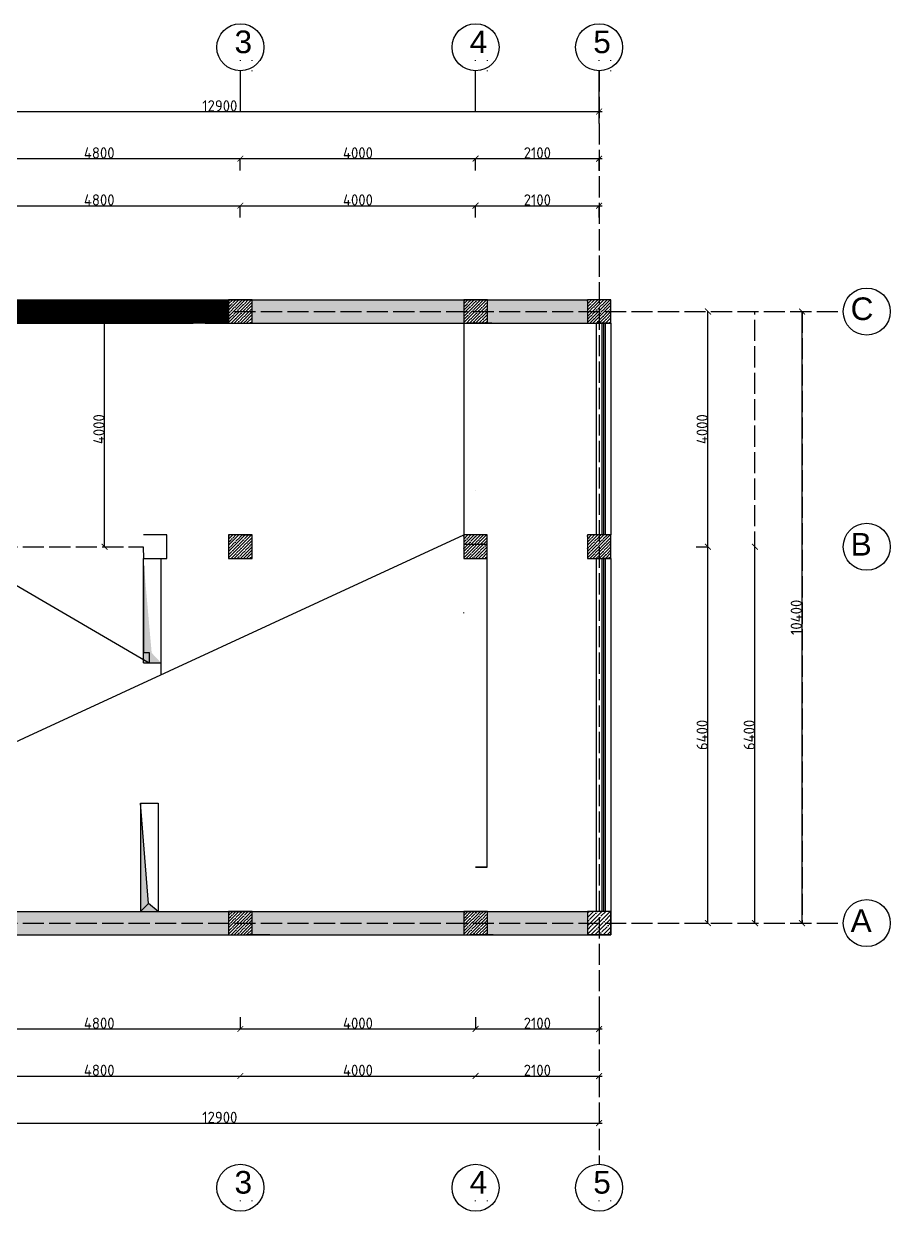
# Model space of a CAD drawing. Header units: millimetres. Extents: x -178199094 to 13669908, y -30538122 to 6091408.
# Drawn here: x 101273 to 116007, y 21651 to 41845 of the extents above; entities that cross this region are included whole.
import ezdxf

# ---------------------------------------------------------------- set-up
doc = ezdxf.new("R2010")
doc.units = ezdxf.units.MM
doc.linetypes.add('ACAD_ISO02W100', pattern=[15, 12, -3])
doc.layers.add('Plan 1', color=7, linetype='Continuous')
doc.styles.add('gost', font='GOST Common.ttf')
doc.styles.get("Standard").update_dxf_attribs({"font": 'arial.ttf'})
doc.dimstyles.new('GOST', dxfattribs={"dimtxt": 190, "dimasz": 100, "dimexe": 0.18, "dimexo": 0.06, "dimgap": 3, "dimtad": 1, "dimdec": 0, "dimzin": 0, "dimdsep": 46, "dimtxsty": 'gost', "dimblk": 'ARCHTICK', "dimcen": 0.09, "dimclrt": 256, "dimadec": 0, "dimazin": 0, "dimtfac": 1, "dimtdec": 0, "dimtofl": 0, "dimtmove": 0, "dimatfit": 3, "dimldrblk": 'ARCHTICK', "dimfxl": 200, "dimfxlon": 1, "dimtolj": 1, "dimtzin": 0, "dimarcsym": 0})

# ---------------------------------------------------------------- blocks, each defined once
blk = doc.blocks.new('_ArchTick')
at = {"color": 0, "linetype": 'ByBlock', "const_width": 0.15}
blk.add_lwpolyline([(-0.5, -0.5), (0.5, 0.5)], dxfattribs=at)
blk = doc.blocks.new('*D69')
at = {"color": 0, "lineweight": -2, "transparency": 16777216}
for p, q in [((100157, 38551), (100157, 38751)), ((100157, 38751), (104956, 38751)), ((104956, 38551), (104956, 38751))]:
    blk.add_line(p, q, dxfattribs=at)
at = {"layer": 'Defpoints', "color": 0, "transparency": 16777216}
for p in [(104956, 38751), (100157, 36951), (104956, 36951)]:
    blk.add_point(p, dxfattribs=at)
at = {"color": 0, "lineweight": -2, "transparency": 16777216, "xscale": 100, "yscale": 100, "zscale": 100, "rotation": 180}
blk.add_blockref('_ArchTick', (100157, 38751), dxfattribs=at)
at = {"color": 0, "lineweight": -2, "transparency": 16777216, "xscale": 100, "yscale": 100, "zscale": 100}
blk.add_blockref('_ArchTick', (104956, 38751), dxfattribs=at)
at = {"transparency": 16777216, "insert": (102557, 38849), "char_height": 190, "attachment_point": 5, "style": 'gost'}
blk.add_mtext('\\A1;4800', dxfattribs=at)
blk = doc.blocks.new('*D70')
at = {"color": 0, "lineweight": -2, "transparency": 16777216}
for p, q in [((104956, 38551), (104956, 38751)), ((104956, 38751), (108956, 38751)), ((108956, 38551), (108956, 38751))]:
    blk.add_line(p, q, dxfattribs=at)
at = {"layer": 'Defpoints', "color": 0, "transparency": 16777216}
for p in [(108956, 38751), (104956, 36951), (108956, 36951)]:
    blk.add_point(p, dxfattribs=at)
at = {"color": 0, "lineweight": -2, "transparency": 16777216, "xscale": 100, "yscale": 100, "zscale": 100, "rotation": 180}
blk.add_blockref('_ArchTick', (104956, 38751), dxfattribs=at)
at = {"color": 0, "lineweight": -2, "transparency": 16777216, "xscale": 100, "yscale": 100, "zscale": 100}
blk.add_blockref('_ArchTick', (108956, 38751), dxfattribs=at)
at = {"transparency": 16777216, "insert": (106956, 38849), "char_height": 190, "attachment_point": 5, "style": 'gost'}
blk.add_mtext('\\A1;4000', dxfattribs=at)
blk = doc.blocks.new('*D71')
at = {"color": 0, "lineweight": -2, "transparency": 16777216}
for p, q in [((108956, 38551), (108956, 38751)), ((108956, 38751), (111056, 38751)), ((111056, 38551), (111056, 38751))]:
    blk.add_line(p, q, dxfattribs=at)
at = {"layer": 'Defpoints', "color": 0, "transparency": 16777216}
for p in [(111056, 38751), (108956, 36951), (111056, 36951)]:
    blk.add_point(p, dxfattribs=at)
at = {"color": 0, "lineweight": -2, "transparency": 16777216, "xscale": 100, "yscale": 100, "zscale": 100, "rotation": 180}
blk.add_blockref('_ArchTick', (108956, 38751), dxfattribs=at)
at = {"color": 0, "lineweight": -2, "transparency": 16777216, "xscale": 100, "yscale": 100, "zscale": 100}
blk.add_blockref('_ArchTick', (111056, 38751), dxfattribs=at)
at = {"transparency": 16777216, "insert": (110006, 38849), "char_height": 190, "attachment_point": 5, "style": 'gost'}
blk.add_mtext('\\A1;2100', dxfattribs=at)
blk = doc.blocks.new('*D14')
at = {"color": 0, "lineweight": -2, "transparency": 16777216}
for p, q in [((100157, 39351), (100157, 39551)), ((100157, 39551), (104956, 39551)), ((104956, 39351), (104956, 39551))]:
    blk.add_line(p, q, dxfattribs=at)
at = {"layer": 'Defpoints', "color": 0, "transparency": 16777216}
for p in [(104956, 39551), (100157, 36951), (104956, 36951)]:
    blk.add_point(p, dxfattribs=at)
at = {"color": 0, "lineweight": -2, "transparency": 16777216, "xscale": 100, "yscale": 100, "zscale": 100, "rotation": 180}
blk.add_blockref('_ArchTick', (100157, 39551), dxfattribs=at)
at = {"color": 0, "lineweight": -2, "transparency": 16777216, "xscale": 100, "yscale": 100, "zscale": 100}
blk.add_blockref('_ArchTick', (104956, 39551), dxfattribs=at)
at = {"transparency": 16777216, "insert": (102557, 39649), "char_height": 190, "attachment_point": 5, "style": 'gost'}
blk.add_mtext('\\A1;4800', dxfattribs=at)
blk = doc.blocks.new('*D15')
at = {"color": 0, "lineweight": -2, "transparency": 16777216}
for p, q in [((104956, 39351), (104956, 39551)), ((104956, 39551), (108956, 39551)), ((108956, 39351), (108956, 39551))]:
    blk.add_line(p, q, dxfattribs=at)
at = {"layer": 'Defpoints', "color": 0, "transparency": 16777216}
for p in [(108956, 39551), (104956, 36951), (108956, 36951)]:
    blk.add_point(p, dxfattribs=at)
at = {"color": 0, "lineweight": -2, "transparency": 16777216, "xscale": 100, "yscale": 100, "zscale": 100, "rotation": 180}
blk.add_blockref('_ArchTick', (104956, 39551), dxfattribs=at)
at = {"color": 0, "lineweight": -2, "transparency": 16777216, "xscale": 100, "yscale": 100, "zscale": 100}
blk.add_blockref('_ArchTick', (108956, 39551), dxfattribs=at)
at = {"transparency": 16777216, "insert": (106956, 39649), "char_height": 190, "attachment_point": 5, "style": 'gost'}
blk.add_mtext('\\A1;4000', dxfattribs=at)
blk = doc.blocks.new('*D16')
at = {"color": 0, "lineweight": -2, "transparency": 16777216}
for p, q in [((108956, 39351), (108956, 39551)), ((108956, 39551), (111056, 39551)), ((111056, 39351), (111056, 39551))]:
    blk.add_line(p, q, dxfattribs=at)
at = {"layer": 'Defpoints', "color": 0, "transparency": 16777216}
for p in [(111056, 39551), (108956, 36951), (111056, 36951)]:
    blk.add_point(p, dxfattribs=at)
at = {"color": 0, "lineweight": -2, "transparency": 16777216, "xscale": 100, "yscale": 100, "zscale": 100, "rotation": 180}
blk.add_blockref('_ArchTick', (108956, 39551), dxfattribs=at)
at = {"color": 0, "lineweight": -2, "transparency": 16777216, "xscale": 100, "yscale": 100, "zscale": 100}
blk.add_blockref('_ArchTick', (111056, 39551), dxfattribs=at)
at = {"transparency": 16777216, "insert": (110006, 39649), "char_height": 190, "attachment_point": 5, "style": 'gost'}
blk.add_mtext('\\A1;2100', dxfattribs=at)
blk = doc.blocks.new('*D17')
at = {"color": 0, "lineweight": -2, "transparency": 16777216}
for p, q in [((98157, 40151), (98157, 40351)), ((98157, 40351), (111056, 40351)), ((111056, 40151), (111056, 40351))]:
    blk.add_line(p, q, dxfattribs=at)
at = {"layer": 'Defpoints', "color": 0, "transparency": 16777216}
for p in [(111056, 40351), (98157, 36951), (111056, 36951)]:
    blk.add_point(p, dxfattribs=at)
at = {"color": 0, "lineweight": -2, "transparency": 16777216, "xscale": 100, "yscale": 100, "zscale": 100, "rotation": 180}
blk.add_blockref('_ArchTick', (98157, 40351), dxfattribs=at)
at = {"color": 0, "lineweight": -2, "transparency": 16777216, "xscale": 100, "yscale": 100, "zscale": 100}
blk.add_blockref('_ArchTick', (111056, 40351), dxfattribs=at)
at = {"transparency": 16777216, "insert": (104607, 40449), "char_height": 190, "attachment_point": 5, "style": 'gost'}
blk.add_mtext('\\A1;12900', dxfattribs=at)
blk = doc.blocks.new('*D80')
at = {"color": 0, "lineweight": -2, "transparency": 16777216}
for p, q in [((100157, 24951), (100157, 24751)), ((104956, 24951), (104956, 24751)), ((100157, 24751), (104956, 24751))]:
    blk.add_line(p, q, dxfattribs=at)
at = {"layer": 'Defpoints', "color": 0, "transparency": 16777216}
for p in [(100157, 26551), (104956, 26551), (104956, 24751)]:
    blk.add_point(p, dxfattribs=at)
at = {"color": 0, "lineweight": -2, "transparency": 16777216, "xscale": 100, "yscale": 100, "zscale": 100, "rotation": 180}
blk.add_blockref('_ArchTick', (100157, 24751), dxfattribs=at)
at = {"color": 0, "lineweight": -2, "transparency": 16777216, "xscale": 100, "yscale": 100, "zscale": 100}
blk.add_blockref('_ArchTick', (104956, 24751), dxfattribs=at)
at = {"transparency": 16777216, "insert": (102557, 24849), "char_height": 190, "attachment_point": 5, "style": 'gost'}
blk.add_mtext('\\A1;4800', dxfattribs=at)
blk = doc.blocks.new('*D81')
at = {"color": 0, "lineweight": -2, "transparency": 16777216}
for p, q in [((104956, 24951), (104956, 24751)), ((108956, 24951), (108956, 24751)), ((104956, 24751), (108956, 24751))]:
    blk.add_line(p, q, dxfattribs=at)
at = {"layer": 'Defpoints', "color": 0, "transparency": 16777216}
for p in [(104956, 26551), (108956, 26552), (108956, 24751)]:
    blk.add_point(p, dxfattribs=at)
at = {"color": 0, "lineweight": -2, "transparency": 16777216, "xscale": 100, "yscale": 100, "zscale": 100, "rotation": 180}
blk.add_blockref('_ArchTick', (104956, 24751), dxfattribs=at)
at = {"color": 0, "lineweight": -2, "transparency": 16777216, "xscale": 100, "yscale": 100, "zscale": 100}
blk.add_blockref('_ArchTick', (108956, 24751), dxfattribs=at)
at = {"transparency": 16777216, "insert": (106956, 24849), "char_height": 190, "attachment_point": 5, "style": 'gost'}
blk.add_mtext('\\A1;4000', dxfattribs=at)
blk = doc.blocks.new('*D82')
at = {"color": 0, "lineweight": -2, "transparency": 16777216}
for p, q in [((108956, 24951), (108956, 24751)), ((111056, 24951), (111056, 24751)), ((108956, 24751), (111056, 24751))]:
    blk.add_line(p, q, dxfattribs=at)
at = {"layer": 'Defpoints', "color": 0, "transparency": 16777216}
for p in [(108956, 26552), (111056, 26551), (111056, 24751)]:
    blk.add_point(p, dxfattribs=at)
at = {"color": 0, "lineweight": -2, "transparency": 16777216, "xscale": 100, "yscale": 100, "zscale": 100, "rotation": 180}
blk.add_blockref('_ArchTick', (108956, 24751), dxfattribs=at)
at = {"color": 0, "lineweight": -2, "transparency": 16777216, "xscale": 100, "yscale": 100, "zscale": 100}
blk.add_blockref('_ArchTick', (111056, 24751), dxfattribs=at)
at = {"transparency": 16777216, "insert": (110006, 24849), "char_height": 190, "attachment_point": 5, "style": 'gost'}
blk.add_mtext('\\A1;2100', dxfattribs=at)
blk = doc.blocks.new('*D29')
at = {"color": 0, "lineweight": -2, "transparency": 16777216}
for p, q in [((100157, 24151), (100157, 23951)), ((100157, 23951), (104956, 23951)), ((104956, 23951), (104956, 23951))]:
    blk.add_line(p, q, dxfattribs=at)
at = {"layer": 'Defpoints', "color": 0, "transparency": 16777216}
for p in [(100157, 26551), (104956, 23951), (104956, 23951)]:
    blk.add_point(p, dxfattribs=at)
at = {"color": 0, "lineweight": -2, "transparency": 16777216, "xscale": 100, "yscale": 100, "zscale": 100, "rotation": 180}
blk.add_blockref('_ArchTick', (100157, 23951), dxfattribs=at)
at = {"color": 0, "lineweight": -2, "transparency": 16777216, "xscale": 100, "yscale": 100, "zscale": 100}
blk.add_blockref('_ArchTick', (104956, 23951), dxfattribs=at)
at = {"transparency": 16777216, "insert": (102557, 24049), "char_height": 190, "attachment_point": 5, "style": 'gost'}
blk.add_mtext('\\A1;4800', dxfattribs=at)
blk = doc.blocks.new('*D30')
at = {"color": 0, "lineweight": -2, "transparency": 16777216}
for p, q in [((104956, 23951), (104956, 23951)), ((104956, 23951), (108956, 23951)), ((108956, 23951), (108956, 23951))]:
    blk.add_line(p, q, dxfattribs=at)
at = {"layer": 'Defpoints', "color": 0, "transparency": 16777216}
for p in [(104956, 23951), (108956, 23951), (108956, 23951)]:
    blk.add_point(p, dxfattribs=at)
at = {"color": 0, "lineweight": -2, "transparency": 16777216, "xscale": 100, "yscale": 100, "zscale": 100, "rotation": 180}
blk.add_blockref('_ArchTick', (104956, 23951), dxfattribs=at)
at = {"color": 0, "lineweight": -2, "transparency": 16777216, "xscale": 100, "yscale": 100, "zscale": 100}
blk.add_blockref('_ArchTick', (108956, 23951), dxfattribs=at)
at = {"transparency": 16777216, "insert": (106956, 24049), "char_height": 190, "attachment_point": 5, "style": 'gost'}
blk.add_mtext('\\A1;4000', dxfattribs=at)
blk = doc.blocks.new('*D31')
at = {"color": 0, "lineweight": -2, "transparency": 16777216}
for p, q in [((108956, 23951), (108956, 23951)), ((108956, 23951), (111056, 23951)), ((111056, 23951), (111056, 23951))]:
    blk.add_line(p, q, dxfattribs=at)
at = {"layer": 'Defpoints', "color": 0, "transparency": 16777216}
for p in [(108956, 23951), (111056, 23951), (111056, 23951)]:
    blk.add_point(p, dxfattribs=at)
at = {"color": 0, "lineweight": -2, "transparency": 16777216, "xscale": 100, "yscale": 100, "zscale": 100, "rotation": 180}
blk.add_blockref('_ArchTick', (108956, 23951), dxfattribs=at)
at = {"color": 0, "lineweight": -2, "transparency": 16777216, "xscale": 100, "yscale": 100, "zscale": 100}
blk.add_blockref('_ArchTick', (111056, 23951), dxfattribs=at)
at = {"transparency": 16777216, "insert": (110006, 24049), "char_height": 190, "attachment_point": 5, "style": 'gost'}
blk.add_mtext('\\A1;2100', dxfattribs=at)
blk = doc.blocks.new('*D83')
at = {"color": 0, "lineweight": -2, "transparency": 16777216}
for p, q in [((98157, 23351), (98157, 23151)), ((111056, 23351), (111056, 23151)), ((98157, 23151), (111056, 23151))]:
    blk.add_line(p, q, dxfattribs=at)
at = {"layer": 'Defpoints', "color": 0, "transparency": 16777216}
for p in [(98157, 26551), (111056, 26551), (111056, 23151)]:
    blk.add_point(p, dxfattribs=at)
at = {"color": 0, "lineweight": -2, "transparency": 16777216, "xscale": 100, "yscale": 100, "zscale": 100, "rotation": 180}
blk.add_blockref('_ArchTick', (98157, 23151), dxfattribs=at)
at = {"color": 0, "lineweight": -2, "transparency": 16777216, "xscale": 100, "yscale": 100, "zscale": 100}
blk.add_blockref('_ArchTick', (111056, 23151), dxfattribs=at)
at = {"transparency": 16777216, "insert": (104607, 23249), "char_height": 190, "attachment_point": 5, "style": 'gost'}
blk.add_mtext('\\A1;12900', dxfattribs=at)
blk = doc.blocks.new('*D84')
at = {"color": 0, "lineweight": -2, "transparency": 16777216}
for p, q in [((112707, 32951), (112907, 32951)), ((112907, 26551), (112907, 32951)), ((112707, 26551), (112907, 26551))]:
    blk.add_line(p, q, dxfattribs=at)
at = {"layer": 'Defpoints', "color": 0, "transparency": 16777216}
for p in [(101490, 32951), (112907, 32951), (111056, 26551)]:
    blk.add_point(p, dxfattribs=at)
at = {"color": 0, "lineweight": -2, "transparency": 16777216, "xscale": 100, "yscale": 100, "zscale": 100}
for p, rotation in [((112907, 32951), 90), ((112907, 26551), 270)]:
    blk.add_blockref('_ArchTick', p, dxfattribs=dict(at, rotation=rotation))
at = {"transparency": 16777216, "insert": (112809, 29751), "char_height": 190, "attachment_point": 5, "rotation": 90, "style": 'gost'}
blk.add_mtext('\\A1;6400', dxfattribs=at)
blk = doc.blocks.new('*D85')
at = {"color": 0, "lineweight": -2, "transparency": 16777216}
for p, q in [((112907, 36951), (112907, 36951)), ((112907, 32951), (112907, 36951)), ((112707, 32951), (112907, 32951))]:
    blk.add_line(p, q, dxfattribs=at)
at = {"layer": 'Defpoints', "color": 0, "transparency": 16777216}
for p in [(112907, 36951), (112907, 36951), (101490, 32951)]:
    blk.add_point(p, dxfattribs=at)
at = {"color": 0, "lineweight": -2, "transparency": 16777216, "xscale": 100, "yscale": 100, "zscale": 100}
for p, rotation in [((112907, 36951), 90), ((112907, 32951), 270)]:
    blk.add_blockref('_ArchTick', p, dxfattribs=dict(at, rotation=rotation))
at = {"transparency": 16777216, "insert": (112809, 34951), "char_height": 190, "attachment_point": 5, "rotation": 90, "style": 'gost'}
blk.add_mtext('\\A1;4000', dxfattribs=at)
blk = doc.blocks.new('*D86')
at = {"color": 0, "lineweight": -2, "transparency": 16777216}
for p, q in [((113707, 32951), (113707, 32951)), ((113707, 26551), (113707, 32951)), ((113707, 26551), (113707, 26551))]:
    blk.add_line(p, q, dxfattribs=at)
at = {"layer": 'Defpoints', "color": 0, "transparency": 16777216}
for p in [(113707, 32951), (113707, 32951), (113707, 26551)]:
    blk.add_point(p, dxfattribs=at)
at = {"color": 0, "lineweight": -2, "transparency": 16777216, "xscale": 100, "yscale": 100, "zscale": 100}
for p, rotation in [((113707, 32951), 90), ((113707, 26551), 270)]:
    blk.add_blockref('_ArchTick', p, dxfattribs=dict(at, rotation=rotation))
at = {"transparency": 16777216, "insert": (113609, 29751), "char_height": 190, "attachment_point": 5, "rotation": 90, "style": 'gost'}
blk.add_mtext('\\A1;6400', dxfattribs=at)
blk = doc.blocks.new('*D87')
at = {"color": 0, "lineweight": -2, "transparency": 16777216}
for p, q in [((102849, 36951), (102649, 36951)), ((102649, 32951), (102649, 36951)), ((102649, 32951), (102649, 32951))]:
    blk.add_line(p, q, dxfattribs=at)
at = {"layer": 'Defpoints', "color": 0, "transparency": 16777216}
for p in [(102649, 36951), (113707, 36951), (102649, 32951)]:
    blk.add_point(p, dxfattribs=at)
at = {"color": 0, "lineweight": -2, "transparency": 16777216, "xscale": 100, "yscale": 100, "zscale": 100}
for p, rotation in [((102649, 36951), 90), ((102649, 32951), 270)]:
    blk.add_blockref('_ArchTick', p, dxfattribs=dict(at, rotation=rotation))
at = {"transparency": 16777216, "insert": (102551, 34951), "char_height": 190, "attachment_point": 5, "rotation": 90, "style": 'gost'}
blk.add_mtext('\\A1;4000', dxfattribs=at)
blk = doc.blocks.new('*D32')
at = {"color": 0, "lineweight": -2, "transparency": 16777216}
for p, q in [((114307, 36951), (114507, 36951)), ((114507, 26551), (114507, 36951)), ((114307, 26551), (114507, 26551))]:
    blk.add_line(p, q, dxfattribs=at)
at = {"layer": 'Defpoints', "color": 0, "transparency": 16777216}
for p in [(111056, 36951), (114507, 36951), (111056, 26551)]:
    blk.add_point(p, dxfattribs=at)
at = {"color": 0, "lineweight": -2, "transparency": 16777216, "xscale": 100, "yscale": 100, "zscale": 100}
for p, rotation in [((114507, 36951), 90), ((114507, 26551), 270)]:
    blk.add_blockref('_ArchTick', p, dxfattribs=dict(at, rotation=rotation))
at = {"transparency": 16777216, "insert": (114409, 31751), "char_height": 190, "attachment_point": 5, "rotation": 90, "style": 'gost'}
blk.add_mtext('\\A1;10400', dxfattribs=at)

msp = doc.modelspace()

# ---------------------------------------------------------------- hatches: boundary and pattern name
at = {"true_color": 0x636466, "transparency": 33554687}
h = msp.add_hatch(color=251, dxfattribs=at)
h.dxf.hatch_style = 1
h.paths.add_polyline_path([(98556.70707, 36751.21649), (98696.70707, 36751.21649), (98696.70707, 36951.21649), (98356.70707, 36951.21649), (98356.70707, 36751.21649), (98156.70707, 36751.21649), (98156.70707, 36351.21649), (98556.70707, 36351.21649)])
h.paths.add_polyline_path([(98156.70707, 36751.21649), (97956.70707, 36751.21649), (97956.70707, 36351.21649), (98156.70707, 36351.21649)])
h.paths.add_polyline_path([(98696.70707, 37151.21649), (98356.70707, 37151.21649), (98356.70707, 36951.21649), (98696.70707, 36951.21649)])
h.paths.add_polyline_path([(99956.70707, 37151.21649), (99656.70707, 37151.21649), (99656.70707, 36951.21649), (99956.70707, 36951.21649)])
h.paths.add_polyline_path([(99956.70707, 36951.21649), (99656.70707, 36951.21649), (99656.70707, 36751.21649), (99956.70707, 36751.21649)])
h.paths.add_polyline_path([(108756.4967, 37151.21649), (105156.4967, 37151.21649), (105156.4967, 36951.21649), (108756.4967, 36951.21649)])
h.paths.add_polyline_path([(108756.4967, 36951.21649), (105156.4967, 36951.21649), (105156.4967, 36751.21649), (108756.4967, 36751.21649)])
h.paths.add_polyline_path([(110856.4967, 37151.21649), (109156.4967, 37151.21649), (109156.4967, 36951.21649), (110856.4967, 36951.21649)])
h.paths.add_polyline_path([(110856.4967, 36951.21649), (109156.4967, 36951.21649), (109156.4967, 36751.21649), (110856.4967, 36751.21649)])
h.paths.add_polyline_path([(99956.70707, 26551.21649), (98356.70707, 26551.21649), (98356.70707, 26351.21649), (99956.70707, 26351.21649)])
h.paths.add_polyline_path([(99956.70707, 26751.21649), (98356.70707, 26751.21649), (98356.70707, 26551.21649), (99956.70707, 26551.21649)])
h.paths.add_polyline_path([(104756.4967, 26751.21649), (100356.70707, 26751.21649), (100356.70707, 26551.21649), (104756.4967, 26551.21649)])
h.paths.add_polyline_path([(104756.4967, 26551.21649), (100356.70707, 26551.21649), (100356.70707, 26351.21649), (104756.4967, 26351.21649)])
h.paths.add_polyline_path([(108756.4967, 26751.21649), (105156.4967, 26751.21649), (105156.4967, 26551.21649), (108756.4967, 26551.21649)])
h.paths.add_polyline_path([(108756.4967, 26551.21649), (105156.4967, 26551.21649), (105156.4967, 26351.21649), (108756.4967, 26351.21649)])
h.paths.add_polyline_path([(110856.4967, 26751.21649), (109156.4967, 26751.21649), (109156.4967, 26551.21649), (110856.4967, 26551.21649)])
h.paths.add_polyline_path([(110856.4967, 26551.21649), (109156.4967, 26551.21649), (109156.4967, 26351.21649), (110856.4967, 26351.21649)])
h = msp.add_hatch(dxfattribs=at)
h.set_pattern_fill('ANSI31', color=251, scale=10)
h.set_pattern_definition([(45, (100653.4253, 37069.5661), (-0.88388348, 0.88388348), [])])
h.paths.add_polyline_path([(104756.4967, 37151.21649), (100356.70707, 37151.21649), (100356.70707, 36951.21649), (104756.4967, 36951.21649)])
h.paths.add_polyline_path([(104756.4967, 36951.21649), (100356.70707, 36951.21649), (100356.70707, 36751.21649), (104156.70707, 36751.21649), (104356.70707, 36751.21649), (104756.4967, 36751.21649)])
at = {"transparency": 33554687}
h = msp.add_hatch(dxfattribs=at)
h.set_pattern_fill('ANSI35', color=1, scale=300)
h.set_pattern_definition([(45, (46635.314, 13750.18), (-53.03301, 53.03301), []), (45, (46688.35, 13750.18), (-53.03301, 53.03301), [93.75, -18.75, 0, -18.75])])
h.paths.add_polyline_path([(105156.4967, 37151.21649), (104756.4967, 37151.21649), (104756.4967, 36751.21649), (105156.4967, 36751.21649)])
h = msp.add_hatch(dxfattribs=at)
h.set_pattern_fill('ANSI35', color=1, scale=300)
h.set_pattern_definition([(45, (50635.314, 13750.18), (-53.03301, 53.03301), []), (45, (50688.35, 13750.18), (-53.03301, 53.03301), [93.75, -18.75, 0, -18.75])])
h.paths.add_polyline_path([(109156.4967, 37151.21649), (108756.4967, 37151.21649), (108756.4967, 36751.21649), (109156.4967, 36751.21649)])
h = msp.add_hatch(dxfattribs=at)
h.set_pattern_fill('ANSI35', color=1, scale=300)
h.set_pattern_definition([(45, (52735.314, 13750.18), (-53.03301, 53.03301), []), (45, (52788.35, 13750.18), (-53.03301, 53.03301), [93.75, -18.75, 0, -18.75])])
h.paths.add_polyline_path([(111256.4967, 37151.21649), (110856.4967, 37151.21649), (110856.4967, 36751.21649), (111256.4967, 36751.21649)])
h = msp.add_hatch(dxfattribs=at)
h.set_pattern_fill('ANSI35', color=1, scale=300)
h.set_pattern_definition([(45, (46635.525, 9750.18), (-53.03301, 53.03301), []), (45, (46688.56, 9750.18), (-53.03301, 53.03301), [93.75, -18.75, 0, -18.75])])
h.paths.add_polyline_path([(105156.70729, 33151.21649), (104756.70729, 33151.21649), (104756.70729, 32751.21649), (105156.70729, 32751.21649)])
h = msp.add_hatch(dxfattribs=at)
h.set_pattern_fill('ANSI35', color=1, scale=300)
h.set_pattern_definition([(45, (50634.044, 9750.52), (-53.03301, 53.03301), []), (45, (50687.08, 9750.52), (-53.03301, 53.03301), [93.75, -18.75, 0, -18.75])])
h.paths.add_polyline_path([(109155.22655, 33151.552), (108755.22655, 33151.552), (108755.22655, 32751.552), (109155.22655, 32751.552)])
h = msp.add_hatch(dxfattribs=at)
h.set_pattern_fill('ANSI35', color=1, scale=300)
h.set_pattern_definition([(45, (52735.314, 9750.18), (-53.03301, 53.03301), []), (45, (52788.35, 9750.18), (-53.03301, 53.03301), [93.75, -18.75, 0, -18.75])])
h.paths.add_polyline_path([(111256.4967, 33151.21649), (110856.4967, 33151.21649), (110856.4967, 32751.21649), (111256.4967, 32751.21649)])
at = {"true_color": 0x000000, "transparency": 33554687}
h = msp.add_hatch(color=18, dxfattribs=at)
h.dxf.hatch_style = 1
h.paths.add_polyline_path([(103448.54651, 31145.94254), (103306.70707, 30978.65028), (103606.70707, 30978.65028)])
h.paths.add_polyline_path([(103306.70707, 32749.58654), (103306.70707, 31178.65028), (103306.70707, 30978.65028), (103448.54651, 31145.94254)])
at = {"transparency": 33554687}
h = msp.add_hatch(color=7, dxfattribs=at)
h.dxf.hatch_style = 1
h.paths.add_polyline_path([(103256.70707, 28591.21649), (103256.70707, 26751.21649), (103394.64385, 26885.76527)])
h.paths.add_polyline_path([(103394.64385, 26885.76527), (103256.70707, 26751.21649), (103556.70707, 26751.21649)])
h = msp.add_hatch(dxfattribs=at)
h.set_pattern_fill('ANSI35', color=1, scale=300)
h.set_pattern_definition([(45, (46635.314, 3350.18), (-53.03301, 53.03301), []), (45, (46688.35, 3350.18), (-53.03301, 53.03301), [93.75, -18.75, 0, -18.75])])
h.paths.add_polyline_path([(105156.4967, 26751.21649), (104756.4967, 26751.21649), (104756.4967, 26351.21649), (105156.4967, 26351.21649)])
h = msp.add_hatch(dxfattribs=at)
h.set_pattern_fill('ANSI35', color=1, scale=300)
h.set_pattern_definition([(45, (50635.314, 3350.52), (-53.03301, 53.03301), []), (45, (50688.35, 3350.52), (-53.03301, 53.03301), [93.75, -18.75, 0, -18.75])])
h.paths.add_polyline_path([(109156.4967, 26751.552), (108756.4967, 26751.552), (108756.4967, 26351.552), (109156.4967, 26351.552)])
at = {"lineweight": 30, "transparency": 33554687}
h = msp.add_hatch(dxfattribs=at)
h.set_pattern_fill('ANSI35', color=1, scale=400)
h.set_pattern_definition([(45, (45432.58, 13550.18), (-70.71068, 70.71068), []), (45, (45503.29, 13550.18), (-70.71068, 70.71068), [125, -25, 0, -25])])
h.paths.add_polyline_path([(110856.4967, 26751.21649), (110856.4967, 26351.21649), (111256.4967, 26351.21649), (111256.4967, 26751.21649)])

# ---------------------------------------------------------------- linework, layer by layer
at = {"color": 18, "true_color": 0x000000}
for p, q in [((104356.70707, 36751.21649), (110906.70707, 36751.21649)), ((108955.22636, 36751.21649), (108955.22636, 36751.31384)), ((109155.22633, 27501.21649), (109153.95598, 32991.41643)), ((103606.70707, 32751.21649), (103606.70707, 30776.50664)), ((103256.70707, 28591.21649), (103256.70707, 26751.21649)), ((103256.70707, 28591.21649), (103556.70707, 28591.21649)), ((108955.22634, 27501.17021), (108955.22633, 27501.19337)), ((98356.70707, 26751.21649), (110906.70707, 26751.21649))]:
    msp.add_line(p, q, dxfattribs=at)
for p, q in [((109155.22633, 36751.21649), (108955.22633, 36751.21649)), ((108956.4967, 33901.21649), (108955.22655, 33901.21649)), ((104956.70707, 33151.21649), (105156.70729, 33151.21649)), ((109155.22655, 33151.21649), (108955.22655, 33151.21649)), ((109155.22633, 32991.41643), (108955.22633, 32991.41643)), ((103306.70707, 31151.21649), (103406.70707, 31151.21649)), ((103406.70707, 31151.21649), (103406.70707, 30977.56647)), ((108955.22633, 27501.21649), (108955.22633, 27500.54563)), ((109155.22633, 27501.21649), (108955.22633, 27501.21649))]:
    msp.add_line(p, q)
for points in [[(104956.4967, 40351.39649), (104956.4967, 41051.39649)], [(108956.4967, 40351.39649), (108956.4967, 41051.39649)], [(111056.4967, 40351.39649), (111056.4967, 41051.39649)], [(100356.22716, 37151.21649), (110856.4967, 37151.21649)], [(100156.70707, 36751.21649), (104156.70707, 36751.21649)], [(104356.70707, 36751.21649), (104156.70707, 36751.21649)], [(104356.70707, 36751.21649), (108956.70707, 36751.21649)], [(104356.70707, 36751.21649), (108956.70707, 36751.21649)], [(108757.76706, 36751.21649), (108757.76706, 33151.21649)], [(108905.22633, 36751.21649), (109155.22633, 36751.21649)], [(111006.4967, 36751.21649), (111006.4967, 33151.21649)], [(111206.4967, 36751.21649), (111006.4967, 36751.21649)], [(111256.4967, 36751.21649), (111256.4967, 33151.21649)], [(108955.22655, 33900.54563), (108955.22655, 33901.21649)], [(98206.70707, 29323.5883), (100456.68924, 29323.5883), (108755.22655, 33151.21649)], [(103306.70707, 32751.21649), (103706.70707, 32751.21649), (103706.70707, 33151.21649), (103306.70707, 33151.21649)], [(103304.80461, 32951.21649), (103306.70707, 32751.21649)], [(100362.97544, 32751.21649), (103406.70707, 30977.56647)], [(103306.70707, 31151.21649), (103306.70707, 32751.21649)], [(103306.70707, 30977.56647), (103306.70707, 32751.21649)], [(111006.4967, 32751.21649), (111006.4967, 26751.21649)], [(111256.4967, 32751.21649), (111106.4967, 32751.21649)], [(111256.4967, 32751.21649), (111256.4967, 26751.21649)], [(103306.70707, 32625.38867), (103306.70707, 31151.21649)], [(103306.70707, 30977.56647), (103606.70707, 30977.56647)], [(103256.70707, 26751.21649), (103394.64385, 26885.76527), (103256.70707, 28591.21649)], [(103556.70707, 26751.21649), (103394.64385, 26885.76527), (103256.70707, 28591.21649)], [(103556.70707, 28591.21649), (103556.70707, 26751.21649)], [(98356.70707, 26351.21649), (111256.4967, 26351.21649)], [(108905.22633, 26351.2107), (109155.22633, 26351.2107)]]:
    msp.add_lwpolyline(points, dxfattribs=at)
for points in [[(104756.4967, 36751.21649), (105156.4967, 36751.21649), (105156.4967, 37151.21649), (104756.4967, 37151.21649)], [(108756.4967, 36751.21649), (109156.4967, 36751.21649), (109156.4967, 37151.21649), (108756.4967, 37151.21649)], [(110856.4967, 36751.21649), (111256.4967, 36751.21649), (111256.4967, 37151.21649), (110856.4967, 37151.21649)], [(104756.70729, 32751.21649), (105156.70729, 32751.21649), (105156.70729, 33151.21649), (104756.70729, 33151.21649)], [(108755.22655, 32751.552), (109155.22655, 32751.552), (109155.22655, 33151.552), (108755.22655, 33151.552)], [(110856.4967, 32751.21649), (111256.4967, 32751.21649), (111256.4967, 33151.21649), (110856.4967, 33151.21649)], [(104756.4967, 26351.21649), (105156.4967, 26351.21649), (105156.4967, 26751.21649), (104756.4967, 26751.21649)], [(108756.4967, 26351.552), (109156.4967, 26351.552), (109156.4967, 26751.552), (108756.4967, 26751.552)]]:
    msp.add_lwpolyline(points, close=True)
at = {"color": 152, "true_color": 0x2776bb}
for points in [[(109230.22633, 36751.21649), (108830.22633, 36751.21649)], [(111101.4967, 36751.21649), (111101.4967, 33151.21649)], [(111129.98677, 36751.21649), (111129.98677, 33151.21649)], [(111161.4967, 36751.21649), (111161.4967, 33151.21649)], [(109155.22633, 32991.41643), (108755.22633, 32991.41643)], [(111101.4967, 32751.21649), (111101.4967, 26751.21649)], [(111131.4967, 32751.21649), (111131.4967, 26751.21649)], [(111161.4967, 32751.21649), (111161.4967, 26751.21649)], [(108956.49669, 27501.21649), (109153.95597, 27501.21649)], [(111256.4967, 26751.21649), (111256.4967, 26351.21649)], [(105456.4967, 26351.21649), (105056.4967, 26351.21649)], [(109255.22648, 26351.2107), (108855.22648, 26351.2107)], [(111256.4967, 26351.21649), (110856.4967, 26351.21649)]]:
    msp.add_lwpolyline(points, dxfattribs=at)
msp.add_lwpolyline([(108956.4967, 33901.21649), (108955.22655, 33901.21649)], close=True, dxfattribs=at)
at = {"color": 18, "lineweight": 30, "true_color": 0x000000}
msp.add_lwpolyline([(110856.4967, 26351.21649), (111256.4967, 26351.21649), (111256.4967, 26751.21649), (110856.4967, 26751.21649)], close=True, dxfattribs=at)
at = {"color": 18, "true_color": 0x000000}
for centre in [(104956.4967, 41445.13959), (108956.4967, 41445.13959), (111056.4967, 41445.13959), (115606.70707, 36951.21649), (115606.70707, 32951.21649), (115606.70707, 26551.21649), (104956.4967, 22051.39649), (108956.4967, 22051.39649), (111056.4967, 22051.39649)]:
    msp.add_circle(centre, 400, dxfattribs=at)
at = {"layer": 'Plan 1', "color": 251, "linetype": 'ACAD_ISO02W100', "ltscale": 30, "true_color": 0x636466}
for p, q in [((104956.4967, 41215.16025), (104956.4967, 41227.67405)), ((105156.4967, 41215.16025), (105156.4967, 41227.67405)), ((108956.4967, 41215.16025), (108956.4967, 41227.67405)), ((109156.4967, 41215.16025), (109156.4967, 41227.67405)), ((111056.4967, 41215.16025), (111056.4967, 41227.67405)), ((111256.4967, 41215.16025), (111256.4967, 41227.67405)), ((104956.4967, 41038.88269), (104956.4967, 41051.39649)), ((105156.4967, 41038.88269), (105156.4967, 41051.39649)), ((108956.4967, 41038.88269), (108956.4967, 41051.39649)), ((109156.4967, 41038.88269), (109156.4967, 41051.39649)), ((111056.4967, 41038.88269), (111056.4967, 41051.39649)), ((111256.4967, 41038.88269), (111256.4967, 41051.39649)), ((98156.70707, 40351.21649), (111106.70707, 40351.21649)), ((98156.70707, 39551.21649), (111106.70707, 39551.21649)), ((98156.70707, 38751.21649), (111106.70707, 38751.21649)), ((112906.70707, 26551.21649), (112906.70707, 36951.21649)), ((113706.70707, 26551.21649), (113706.70707, 36951.21649)), ((108755.32366, 31821.23715), (108755.32366, 31833.75096)), ((98156.70707, 24751.21649), (111106.70707, 24751.21649)), ((98156.70707, 23951.21649), (111106.70707, 23951.21649)), ((98156.70707, 23151.21649), (111106.70707, 23151.21649)), ((104956.4967, 21821.41715), (104956.4967, 21833.93096)), ((105156.4967, 21821.41715), (105156.4967, 21833.93096)), ((108956.4967, 21821.41715), (108956.4967, 21833.93096)), ((109156.4967, 21821.41715), (109156.4967, 21833.93096)), ((111056.4967, 21821.41715), (111056.4967, 21833.93096)), ((111256.4967, 21821.41715), (111256.4967, 21833.93096))]:
    msp.add_line(p, q, dxfattribs=at)
for points in [[(111056.4967, 41051.39649), (111056.4967, 22451.39649)], [(94056.70707, 36951.21649), (115206.70707, 36951.21649)], [(114506.88707, 36951.20264), (114506.70707, 26551.20264)], [(94056.70707, 32951.21649), (103304.80461, 32951.21649)], [(94056.70707, 26551.21649), (115206.70707, 26551.21649)]]:
    msp.add_lwpolyline(points, dxfattribs=at)

# ---------------------------------------------------------------- texts
at = {"layer": 'Plan 1', "char_height": 384.87481, "attachment_point": 1}
for s, insert in [('3', (104857.00377, 41729.90187)), ('4', (108857.00377, 41729.90187)), ('5', (110957.00377, 41729.90187)), ('3', (104857.00377, 22336.15877)), ('4', (108857.00377, 22336.15877)), ('5', (110957.00377, 22336.15877))]:
    msp.add_mtext_dynamic_manual_height_columns(s, width=384.8748082, gutter_width=0.54982, heights=[0], dxfattribs=dict(at, insert=insert))
at = {"layer": 'Plan 1', "char_height": 384.8748082, "attachment_point": 7, "style": 'gost'}
for s, insert in [('{\\fArial|b0|i0|c0|p34;C}', (115332.74686, 36800.77857)), ('{\\fArial|b0|i0|c0|p34;B}', (115332.74686, 32800.77857)), ('{\\fArial|b0|i0|c238|p34;A}', (115332.74686, 26400.77857))]:
    msp.add_mtext_dynamic_manual_height_columns(s, width=384.8748082, gutter_width=0.54982, heights=[0], dxfattribs=dict(at, insert=insert))

# ---------------------------------------------------------------- dimensions: what is measured, and where the dimension line sits
at = {"color": 18, "true_color": 0x000000}
for base, p1, p2, picture, middle in [((111056.4967, 40351.21649), (98156.70707, 36951.21649), (111056.4967, 36951.21649), '*D17', (104606.60188, 40449.21649)), ((111056.4967, 23151.21649), (98156.70707, 26551.21649), (111056.4967, 26551.21649), '*D83', (104606.60188, 23249.21649))]:
    dim = msp.add_linear_dim(base=base, p1=p1, p2=p2, dimstyle='GOST', dxfattribs=at)
    dim.commit()
    dim.dimension.update_dxf_attribs({"geometry": picture, "text_midpoint": middle})
for base, p1, p2, picture, middle in [((104956.4967, 39551.21649), (100156.70707, 36951.21649), (104956.4967, 36951.21649), '*D14', (102556.60188, 39649.21649)), ((108956.4967, 39551.21649), (104956.4967, 36951.21649), (108956.4967, 36951.21649), '*D15', (106956.4967, 39649.21649)), ((111056.4967, 39551.21649), (108956.4967, 36951.21649), (111056.4967, 36951.21649), '*D16', (110006.4967, 39649.21649)), ((104956.4967, 38751.21649), (100156.70707, 36951.21649), (104956.4967, 36951.21649), '*D69', (102556.60188, 38849.21649)), ((108956.4967, 38751.21649), (104956.4967, 36951.21649), (108956.4967, 36951.21649), '*D70', (106956.4967, 38849.21649)), ((111056.4967, 38751.21649), (108956.4967, 36951.21649), (111056.4967, 36951.21649), '*D71', (110006.4967, 38849.21649)), ((104956.4967, 24751.21649), (100156.70707, 26551.21649), (104956.4967, 26551.21649), '*D80', (102556.60188, 24849.21649)), ((104956.4967, 23951.21649), (100156.70707, 26551.21649), (104956.4967, 23951.21649), '*D29', (102556.60188, 24049.21649)), ((108956.4967, 24751.21649), (104956.4967, 26551.21649), (108956.4967, 26551.552), '*D81', (106956.4967, 24849.21649)), ((111056.4967, 24751.21649), (108956.4967, 26551.552), (111056.4967, 26551.21649), '*D82', (110006.4967, 24849.21649)), ((108956.4967, 23951.21649), (104956.4967, 23951.21649), (108956.4967, 23951.21649), '*D30', (106956.4967, 24049.21649)), ((111056.4967, 23951.21649), (108956.4967, 23951.21649), (111056.4967, 23951.21649), '*D31', (110006.4967, 24049.21649))]:
    dim = msp.add_linear_dim(base=base, p1=p1, p2=p2, dimstyle='GOST', override={"dimtmove": 1}, dxfattribs=at)
    dim.commit()
    dim.dimension.update_dxf_attribs({"geometry": picture, "text_midpoint": middle})
for base, p1, p2, picture, middle in [((112906.70707, 36951.21649), (101490.07409, 32951.21649), (112906.70707, 36951.21649), '*D85', (112808.70707, 34951.21649)), ((102648.91116, 36951.21649), (102648.91116, 32951.21649), (113706.70707, 36951.21649), '*D87', (102550.91116, 34951.21649))]:
    dim = msp.add_linear_dim(base=base, p1=p1, p2=p2, angle=90, dimstyle='GOST', override={"dimtmove": 1}, dxfattribs=at)
    dim.commit()
    dim.dimension.update_dxf_attribs({"geometry": picture, "text_midpoint": middle})
for base, p1, p2, picture, middle in [((114506.88707, 36951.21649), (111056.4967, 26551.21649), (111056.4967, 36951.21649), '*D32', (114408.88707, 31751.21649)), ((112906.70707, 32951.21649), (111056.4967, 26551.21649), (101490.07409, 32951.21649), '*D84', (112808.70707, 29751.21649)), ((113706.70707, 32951.21649), (113706.70707, 26551.21649), (113706.70707, 32951.21649), '*D86', (113608.70707, 29751.21649))]:
    dim = msp.add_linear_dim(base=base, p1=p1, p2=p2, angle=90, dimstyle='GOST', dxfattribs=at)
    dim.commit()
    dim.dimension.update_dxf_attribs({"geometry": picture, "text_midpoint": middle})

doc.saveas('drawing.dxf')
